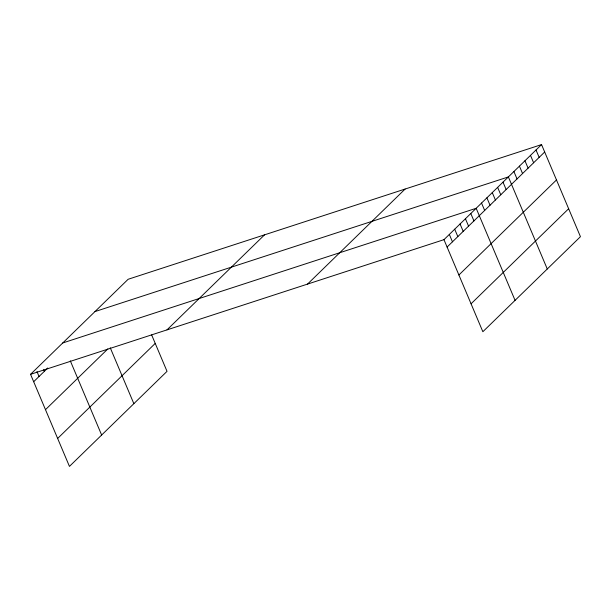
<?xml version="1.0" encoding="UTF-8"?>
<svg xmlns="http://www.w3.org/2000/svg" width="611" height="611" viewBox="0 0 611 611"><rect width="100%" height="100%" fill="white"/><g stroke="black" fill="none" stroke-linecap="round" stroke-linejoin="round"><path stroke-width="0.92" d="M151.65 334.935L167.032 371.343L69.448 466.399L30.55 374.322L128.142 279.273L541.552 144.601L580.45 236.678L482.858 331.727L443.968 239.657L541.552 144.601M33.674 381.722L47.765 367.998M45.481 409.668L107.872 348.889M166.979 329.879L264.563 234.83M57.64 438.454L155.232 343.405M307.539 284.092L405.131 189.043M447.092 247.05L544.684 152.002M458.899 274.996L556.484 179.947M471.058 303.789L568.65 208.733M94.957 311.587L508.375 176.923L547.273 268.993M62.757 342.954L476.175 208.29L515.065 300.36M30.55 374.322L443.968 239.657M536.023 149.985L539.154 157.386M530.493 155.377L533.624 162.77M524.964 160.762L528.095 168.162M519.434 166.146L522.558 173.547M513.904 171.531L517.028 178.931M503.006 182.147L506.137 189.547M497.644 187.378L500.768 194.772M492.275 192.602L495.399 200.003M486.906 197.834L490.03 205.227M481.537 203.058L484.668 210.459M470.806 213.514L473.93 220.915M465.437 218.746L468.561 226.139M460.068 223.97L463.191 231.37M454.699 229.201L457.83 236.594M449.337 234.425L452.461 241.826M110.247 347.781L133.855 403.665M70.303 360.834L101.647 435.032M43.717 369.624L44.412 371.267M36.958 371.564L39.043 376.498"/></g></svg>
